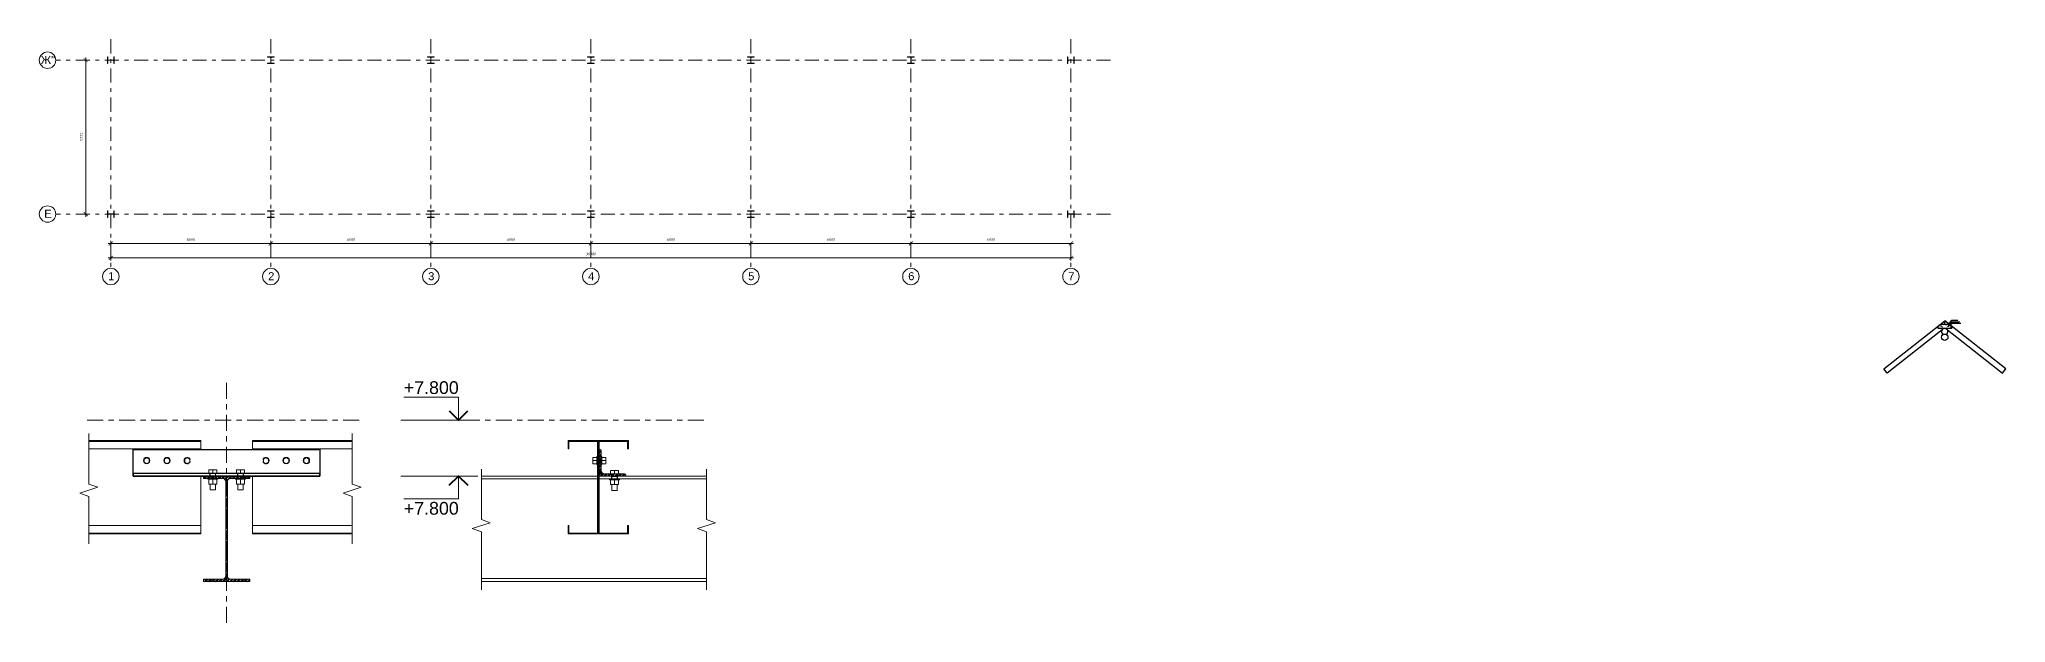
# Model space of a CAD drawing. Header units: millimetres. Extents: x -2648 to 2168491, y -277796 to 297800.
# Drawn here: x 10094 to 83824, y -22644 to -746 of the extents above; entities that cross this region are included whole.
import ezdxf
from ezdxf import colors
from ezdxf.entities.mleader import LeaderData, LeaderLine
from ezdxf.enums import TextEntityAlignment as Align
from ezdxf.math import Vec2, Vec3

# ---------------------------------------------------------------- set-up
doc = ezdxf.new("R2010")
doc.units = ezdxf.units.MM
for name, pattern in [('XKITLINE00', [0]), ('XKITLINE02', [4, 2, -2]), ('XKITLINE03', [6, 3, -1, 1, -1]), ('Штрихштриховая', [1093.611073, 529.166651, -211.666656, 141.111112, -211.666656])]:
    doc.linetypes.add(name, pattern=pattern)
doc.layers.get('0').update_dxf_attribs({"lineweight": 0})
doc.layers.get('Defpoints').update_dxf_attribs({"color": 252})
for name, color, linetype, lineweight in [('_0-(5)Anchors', 4, 'Continuous', 0), ('_0-Bolt', 1, 'Continuous', 0), ('Columns', 7, 'Continuous', 0), ('Dimension', 162, 'Continuous', 25), ('SD-Dim.+Lead.', 3, 'Continuous', 18), ('я_12', 1, 'Continuous', 20)]:
    doc.layers.add(name, color=color, linetype=linetype, lineweight=lineweight)
doc.layers.add('Axes', color=1, linetype='Continuous')
doc.layers.add('Grid', color=1, linetype='Continuous')
doc.styles.add('MARI 1', font='arial.ttf')
doc.styles.get("Standard").update_dxf_attribs({"font": 'arial.ttf'})
doc.styles.add('Лена', font='isocpeur.ttf', dxfattribs={"oblique": 10})
doc.dimstyles.new('S-100', dxfattribs={"dimscale": 100, "dimtxt": 1, "dimasz": 1.5, "dimexe": 1, "dimexo": 1, "dimgap": 1, "dimtad": 1, "dimdec": 0, "dimzin": 0, "dimdsep": 46, "dimtxsty": 'Лена', "dimblk": 'ARCHTICK', "dimcen": 2, "dimdle": 1, "dimclrd": 256, "dimclre": 256, "dimclrt": 256, "dimadec": 0, "dimazin": 0, "dimtfac": 1, "dimtdec": 0, "dimtmove": 1, "dimatfit": 2, "dimfxl": 1, "dimtolj": 1, "dimtzin": 0, "dimlwd": 20, "dimlwe": 20, "dimarcsym": 0})

# ---------------------------------------------------------------- blocks, each defined once
blk = doc.blocks.new('*U249')
at = {"layer": 'я_12', "linetype": 'Штрихштриховая'}
blk.add_line((0, 8594), (0, 0), dxfattribs=at)
at = {"layer": 'я_12', "linetype": 'Continuous', "ltscale": 5}
blk.add_circle((0, -308), 308, dxfattribs=at)
blk = doc.blocks.new('*U250')
at = {"layer": 'я_12', "linetype": 'Штрихштриховая'}
blk.add_line((39554, 0), (0, 0), dxfattribs=at)
at = {"layer": 'я_12', "linetype": 'Continuous', "ltscale": 5}
blk.add_circle((-308, 0), 308, dxfattribs=at)
blk = doc.blocks.new('*U186')
at = {"layer": 'Columns', "lineweight": -2, "ltscale": 100}
h = blk.add_hatch(color=256, dxfattribs=at)
h.dxf.hatch_style = 1
h.paths.add_polyline_path([(0, 123), (-124.5, 123), (-124.5, 111), (-20, 111, -0.4142136), (-4, 95), (-4, -95, -0.4142136), (-20, -111), (-124.5, -111), (-124.5, -123), (0, -123)])
h.paths.add_polyline_path([(124.5, 123), (0, 123), (0, -123), (124.5, -123), (124.5, -111), (20, -111, -0.4142136), (4, -95), (4, 95, -0.4142136), (20, 111), (124.5, 111)])
at = {"lineweight": -2, "ltscale": 100}
for p, q in [((-124.5, 0), (-124.5, 0)), ((124.5, 0), (124.5, 0))]:
    blk.add_line(p, q, dxfattribs=at)
at = {"layer": 'Columns'}
for p, q in [((-124.5, 123), (124.5, 123)), ((-124.5, 111), (-124.5, 123)), ((-124.5, 111), (-20, 111)), ((-4, -95), (-4, 95)), ((0, -123), (0, 123)), ((4, -95), (4, 95)), ((20, 111), (124.5, 111)), ((124.5, 111), (124.5, 123)), ((-124.5, -111), (-20, -111)), ((-124.5, -123), (-124.5, -111)), ((-124.5, -123), (124.5, -123)), ((20, -111), (124.5, -111)), ((124.5, -123), (124.5, -111))]:
    blk.add_line(p, q, dxfattribs=at)
for centre, start, end in [((-20, 95), 0, 90), ((20, 95), 90, 180), ((-20, -95), 270, 0), ((20, -95), 180, 270)]:
    blk.add_arc(centre, 16, start, end, dxfattribs=at)
blk = doc.blocks.new('_ArchTick')
at = {"color": 0, "linetype": 'ByBlock', "const_width": 0.15}
blk.add_lwpolyline([(-0.5, -0.5), (0.5, 0.5)], dxfattribs=at)
blk = doc.blocks.new('*D248')
at = {"layer": 'Defpoints', "color": 0, "lineweight": -2, "ltscale": 100, "transparency": 16777216}
for p in [(18774, -8253), (18774, -8411), (12774, -9032)]:
    blk.add_point(p, dxfattribs=at)
at = {"layer": 'Dimension', "lineweight": 20, "ltscale": 100, "transparency": 16777216}
for p, q in [((12674, -8411), (18874, -8411)), ((12774, -8511), (12774, -8311)), ((18774, -8353), (18774, -8511))]:
    blk.add_line(p, q, dxfattribs=at)
at = {"layer": 'Dimension', "lineweight": 20, "ltscale": 100, "transparency": 16777216, "xscale": 150, "yscale": 150, "zscale": 150, "rotation": 180}
blk.add_blockref('_ArchTick', (12774, -8411), dxfattribs=at)
at = {"layer": 'Dimension', "lineweight": 20, "ltscale": 100, "transparency": 16777216, "xscale": 150, "yscale": 150, "zscale": 150}
blk.add_blockref('_ArchTick', (18774, -8411), dxfattribs=at)
at = {"layer": 'Dimension', "lineweight": -2, "ltscale": 100, "transparency": 16777216, "insert": (15774, -8261), "char_height": 100, "attachment_point": 5, "style": 'Лена'}
blk.add_mtext('\\A1;6000', dxfattribs=at)
blk = doc.blocks.new('*D251')
at = {"layer": 'Defpoints', "color": 0, "lineweight": -2, "ltscale": 100, "transparency": 16777216}
for p in [(24774, -8253), (24774, -8411), (18774, -9032)]:
    blk.add_point(p, dxfattribs=at)
at = {"layer": 'Dimension', "lineweight": 20, "ltscale": 100, "transparency": 16777216}
for p, q in [((18674, -8411), (24874, -8411)), ((18774, -8511), (18774, -8311)), ((24774, -8353), (24774, -8511))]:
    blk.add_line(p, q, dxfattribs=at)
at = {"layer": 'Dimension', "lineweight": 20, "ltscale": 100, "transparency": 16777216, "xscale": 150, "yscale": 150, "zscale": 150, "rotation": 180}
blk.add_blockref('_ArchTick', (18774, -8411), dxfattribs=at)
at = {"layer": 'Dimension', "lineweight": 20, "ltscale": 100, "transparency": 16777216, "xscale": 150, "yscale": 150, "zscale": 150}
blk.add_blockref('_ArchTick', (24774, -8411), dxfattribs=at)
at = {"layer": 'Dimension', "lineweight": -2, "ltscale": 100, "transparency": 16777216, "insert": (21774, -8261), "char_height": 100, "attachment_point": 5, "style": 'Лена'}
blk.add_mtext('\\A1;6000', dxfattribs=at)
blk = doc.blocks.new('*D252')
at = {"layer": 'Defpoints', "color": 0, "lineweight": -2, "ltscale": 100, "transparency": 16777216}
for p in [(30774, -8253), (30774, -8411), (24774, -9032)]:
    blk.add_point(p, dxfattribs=at)
at = {"layer": 'Dimension', "lineweight": 20, "ltscale": 100, "transparency": 16777216}
for p, q in [((24674, -8411), (30874, -8411)), ((24774, -8511), (24774, -8311)), ((30774, -8353), (30774, -8511))]:
    blk.add_line(p, q, dxfattribs=at)
at = {"layer": 'Dimension', "lineweight": 20, "ltscale": 100, "transparency": 16777216, "xscale": 150, "yscale": 150, "zscale": 150, "rotation": 180}
blk.add_blockref('_ArchTick', (24774, -8411), dxfattribs=at)
at = {"layer": 'Dimension', "lineweight": 20, "ltscale": 100, "transparency": 16777216, "xscale": 150, "yscale": 150, "zscale": 150}
blk.add_blockref('_ArchTick', (30774, -8411), dxfattribs=at)
at = {"layer": 'Dimension', "lineweight": -2, "ltscale": 100, "transparency": 16777216, "insert": (27774, -8261), "char_height": 100, "attachment_point": 5, "style": 'Лена'}
blk.add_mtext('\\A1;6000', dxfattribs=at)
blk = doc.blocks.new('*D253')
at = {"layer": 'Defpoints', "color": 0, "lineweight": -2, "ltscale": 100, "transparency": 16777216}
for p in [(36774, -8253), (36774, -8411), (30774, -9032)]:
    blk.add_point(p, dxfattribs=at)
at = {"layer": 'Dimension', "lineweight": 20, "ltscale": 100, "transparency": 16777216}
for p, q in [((30674, -8411), (36874, -8411)), ((30774, -8511), (30774, -8311)), ((36774, -8353), (36774, -8511))]:
    blk.add_line(p, q, dxfattribs=at)
at = {"layer": 'Dimension', "lineweight": 20, "ltscale": 100, "transparency": 16777216, "xscale": 150, "yscale": 150, "zscale": 150, "rotation": 180}
blk.add_blockref('_ArchTick', (30774, -8411), dxfattribs=at)
at = {"layer": 'Dimension', "lineweight": 20, "ltscale": 100, "transparency": 16777216, "xscale": 150, "yscale": 150, "zscale": 150}
blk.add_blockref('_ArchTick', (36774, -8411), dxfattribs=at)
at = {"layer": 'Dimension', "lineweight": -2, "ltscale": 100, "transparency": 16777216, "insert": (33774, -8261), "char_height": 100, "attachment_point": 5, "style": 'Лена'}
blk.add_mtext('\\A1;6000', dxfattribs=at)
blk = doc.blocks.new('*D254')
at = {"layer": 'Defpoints', "color": 0, "lineweight": -2, "ltscale": 100, "transparency": 16777216}
for p in [(42774, -8253), (42774, -8411), (36774, -9032)]:
    blk.add_point(p, dxfattribs=at)
at = {"layer": 'Dimension', "lineweight": 20, "ltscale": 100, "transparency": 16777216}
for p, q in [((36674, -8411), (42874, -8411)), ((36774, -8511), (36774, -8311)), ((42774, -8353), (42774, -8511))]:
    blk.add_line(p, q, dxfattribs=at)
at = {"layer": 'Dimension', "lineweight": 20, "ltscale": 100, "transparency": 16777216, "xscale": 150, "yscale": 150, "zscale": 150, "rotation": 180}
blk.add_blockref('_ArchTick', (36774, -8411), dxfattribs=at)
at = {"layer": 'Dimension', "lineweight": 20, "ltscale": 100, "transparency": 16777216, "xscale": 150, "yscale": 150, "zscale": 150}
blk.add_blockref('_ArchTick', (42774, -8411), dxfattribs=at)
at = {"layer": 'Dimension', "lineweight": -2, "ltscale": 100, "transparency": 16777216, "insert": (39774, -8261), "char_height": 100, "attachment_point": 5, "style": 'Лена'}
blk.add_mtext('\\A1;6000', dxfattribs=at)
blk = doc.blocks.new('*D255')
at = {"layer": 'Defpoints', "color": 0, "lineweight": -2, "ltscale": 100, "transparency": 16777216}
for p in [(12013, -1531), (11835, -7306), (12013, -7306)]:
    blk.add_point(p, dxfattribs=at)
at = {"layer": 'Dimension', "lineweight": 20, "ltscale": 100, "transparency": 16777216}
for p, q in [((11835, -1431), (11835, -7406)), ((11913, -1531), (11735, -1531)), ((11913, -7306), (11735, -7306))]:
    blk.add_line(p, q, dxfattribs=at)
at = {"layer": 'Dimension', "lineweight": 20, "ltscale": 100, "transparency": 16777216, "xscale": 150, "yscale": 150, "zscale": 150}
for p, rotation in [((11835, -1531), 90), ((11835, -7306), 270)]:
    blk.add_blockref('_ArchTick', p, dxfattribs=dict(at, rotation=rotation))
at = {"layer": 'Dimension', "lineweight": -2, "ltscale": 100, "transparency": 16777216, "insert": (11685, -4418), "char_height": 100, "attachment_point": 5, "rotation": 90, "style": 'Лена'}
blk.add_mtext('\\A1;5775', dxfattribs=at)
blk = doc.blocks.new('*D256')
at = {"layer": 'Defpoints', "color": 0, "lineweight": -2, "ltscale": 100, "transparency": 16777216}
for p in [(12774, -8311), (48774, -8311), (48774, -8951)]:
    blk.add_point(p, dxfattribs=at)
at = {"layer": 'Dimension', "lineweight": 20, "ltscale": 100, "transparency": 16777216}
for p, q in [((12674, -8951), (48874, -8951)), ((12774, -8851), (12774, -9051)), ((48774, -8851), (48774, -9051))]:
    blk.add_line(p, q, dxfattribs=at)
at = {"layer": 'Dimension', "lineweight": 20, "ltscale": 100, "transparency": 16777216, "xscale": 150, "yscale": 150, "zscale": 150, "rotation": 180}
blk.add_blockref('_ArchTick', (12774, -8951), dxfattribs=at)
at = {"layer": 'Dimension', "lineweight": 20, "ltscale": 100, "transparency": 16777216, "xscale": 150, "yscale": 150, "zscale": 150}
blk.add_blockref('_ArchTick', (48774, -8951), dxfattribs=at)
at = {"layer": 'Dimension', "lineweight": -2, "ltscale": 100, "transparency": 16777216, "insert": (30774, -8801), "char_height": 100, "attachment_point": 5, "style": 'Лена'}
blk.add_mtext('\\A1;36000', dxfattribs=at)
blk = doc.blocks.new('*D257')
at = {"layer": 'Defpoints', "color": 0, "lineweight": -2, "ltscale": 100, "transparency": 16777216}
for p in [(42774, -8253), (48774, -8311), (48774, -8411)]:
    blk.add_point(p, dxfattribs=at)
at = {"layer": 'Dimension', "lineweight": 20, "ltscale": 100, "transparency": 16777216}
for p, q in [((42674, -8411), (48874, -8411)), ((42774, -8353), (42774, -8511)), ((48774, -8411), (48774, -8511))]:
    blk.add_line(p, q, dxfattribs=at)
at = {"layer": 'Dimension', "lineweight": 20, "ltscale": 100, "transparency": 16777216, "xscale": 150, "yscale": 150, "zscale": 150, "rotation": 180}
blk.add_blockref('_ArchTick', (42774, -8411), dxfattribs=at)
at = {"layer": 'Dimension', "lineweight": 20, "ltscale": 100, "transparency": 16777216, "xscale": 150, "yscale": 150, "zscale": 150}
blk.add_blockref('_ArchTick', (48774, -8411), dxfattribs=at)
at = {"layer": 'Dimension', "lineweight": -2, "ltscale": 100, "transparency": 16777216, "insert": (45774, -8261), "char_height": 100, "attachment_point": 5, "style": 'Лена'}
blk.add_mtext('\\A1;6000', dxfattribs=at)
blk = doc.blocks.new('level')
at = {"color": 7, "lineweight": 0}
blk.add_line((320, 0), (-949, 0), dxfattribs=at)
blk.add_lwpolyline([(0, 0), (0, 378), (-901, 378)], dxfattribs=at)
at = {"color": 7, "lineweight": 40}
blk.add_lwpolyline([(-152, 152), (0, 0), (152, 152)], dxfattribs=at)
blk = doc.blocks.new('_None')

msp = doc.modelspace()

# ---------------------------------------------------------------- hatches: boundary and pattern name
at = {"lineweight": -2, "ltscale": 100}
h = msp.add_hatch(dxfattribs=at)
h.set_pattern_fill('ANSI32', color=1, scale=10)
h.set_pattern_definition([(45, (-1331508.85, 107752.02), (-67.351921, 67.351921), []), (45, (-1331463.945, 107752.02), (-67.351921, 67.351921), [])])
h.paths.add_polyline_path([(32041.3, -17057.9), (31281.3, -17057.9, -0.4142136), (31161.3, -16937.9), (31161.3, -16177.9, 0.4142136), (31121.3, -16137.9), (31081.3, -16137.9), (31081.3, -17137.9), (32081.3, -17137.9), (32081.3, -17097.9, 0.4142136)])
h = msp.add_hatch(dxfattribs=at)
h.set_pattern_fill('ANSI32', color=253, scale=10)
h.set_pattern_definition([(45, (-1356540.09, 107752.02), (-67.351921, 67.351921), []), (45, (-1356495.19, 107752.02), (-67.351921, 67.351921), [])])
edge = h.paths.add_edge_path()
edge.add_line((17264.4, -21007.9), (17794.4, -21007.9))
edge.add_line((17794.4, -21007.9), (17984.4, -21007.9))
edge.add_line((17984.4, -21007.9), (17984.4, -21097.9))
edge.add_line((17984.4, -21097.9), (17794.4, -21097.9))
edge.add_line((17794.4, -21097.9), (16594.4, -21097.9))
edge.add_line((16594.4, -21097.9), (16244.4, -21097.9))
edge.add_line((16244.4, -21097.9), (16244.4, -21007.9))
edge.add_line((16244.4, -21007.9), (16594.4, -21007.9))
edge.add_line((16594.4, -21007.9), (16964.4, -21007.9))
edge.add_line((16964.4, -21007.9), (17010.3, -20998.7))
edge.add_arc((16964.4, -20887.9), 120, 292.5, 337.5)
edge.add_line((17075.2, -20933.8), (17084.4, -20887.9))
edge.add_line((17084.4, -20887.9), (17084.4, -17347.9))
edge.add_line((17084.4, -17347.9), (17075.2, -17301.9))
edge.add_arc((16964.4, -17347.9), 120, 22.5, 67.5)
edge.add_line((17010.3, -17237), (16964.4, -17227.9))
edge.add_line((16964.4, -17227.9), (16594.4, -17227.9))
edge.add_line((16594.4, -17227.9), (16244.4, -17227.9))
edge.add_line((16244.4, -17227.9), (16244.4, -17137.9))
edge.add_line((16244.4, -17137.9), (16624.4, -17137.9))
edge.add_line((16624.4, -17137.9), (17764.4, -17137.9))
edge.add_line((17764.4, -17137.9), (17984.4, -17137.9))
edge.add_line((17984.4, -17137.9), (17984.4, -17227.9))
edge.add_line((17984.4, -17227.9), (17794.4, -17227.9))
edge.add_line((17794.4, -17227.9), (17264.4, -17227.9))
edge.add_line((17264.4, -17227.9), (17218.4, -17237))
edge.add_arc((17264.4, -17347.9), 120, 112.5, 157.5)
edge.add_line((17153.5, -17301.9), (17144.4, -17347.9))
edge.add_line((17144.4, -17347.9), (17144.4, -20887.9))
edge.add_line((17144.4, -20887.9), (17153.5, -20933.8))
edge.add_arc((17264.4, -20887.9), 120, 202.5, 247.5)
edge.add_line((17218.4, -20998.7), (17264.4, -21007.9))

# ---------------------------------------------------------------- linework, layer by layer
msp.add_line((81538.9, -11440.4), (81538.9, -11313), dxfattribs=at)
at = {"color": 1, "linetype": 'XKITLINE03', "ltscale": 200}
msp.add_line((17114.4, -22643.7), (17114.4, -13557.5), dxfattribs=at)
at = {"color": 7, "linetype": 'XKITLINE03', "ltscale": 200}
for p, q in [((22089.9, -15037.9), (11708.6, -15037.9)), ((35016, -15037.9), (26537.1, -15037.9))]:
    msp.add_line(p, q, dxfattribs=at)
at = {"color": 1}
for p, q in [((31081.3, -17137.9), (31081.3, -16137.9)), ((31081.3, -16137.9), (31121.3, -16137.9)), ((31161.3, -16177.9), (31161.3, -16937.9)), ((31081.3, -17137.9), (32081.3, -17137.9)), ((32041.3, -17057.9), (31281.3, -17057.9)), ((32081.3, -17137.9), (32081.3, -17097.9))]:
    msp.add_line(p, q, dxfattribs=at)
at = {"color": 253, "lineweight": 0}
for p, q in [((16244.4, -17227.9), (16244.4, -17137.9)), ((16244.4, -17137.9), (16624.4, -17137.9)), ((16244.4, -17227.9), (16594.4, -17227.9)), ((16594.4, -17227.9), (16964.4, -17227.9)), ((16624.4, -17137.9), (17764.4, -17137.9)), ((17010.3, -17237), (16964.4, -17227.9)), ((17084.4, -17347.9), (17075.2, -17301.9)), ((17084.4, -17347.9), (17084.4, -20887.9)), ((17153.5, -17301.9), (17144.4, -17347.9)), ((17144.4, -17347.9), (17144.4, -20887.9)), ((17264.4, -17227.9), (17218.4, -17237)), ((17264.4, -17227.9), (17794.4, -17227.9)), ((17764.4, -17137.9), (17984.4, -17137.9)), ((17794.4, -17227.9), (17984.4, -17227.9)), ((17984.4, -17137.9), (17984.4, -17227.9)), ((32181.8, -17137.9), (26667.4, -17137.9)), ((29821.8, -17247.9), (26667.4, -17247.9)), ((35123, -17247.9), (29821.8, -17247.9)), ((35123, -17137.9), (32181.8, -17137.9)), ((16244.4, -21007.9), (16594.4, -21007.9)), ((16244.4, -21007.9), (16244.4, -21097.9)), ((16244.4, -21097.9), (16594.4, -21097.9)), ((16594.4, -21007.9), (16964.4, -21007.9)), ((16594.4, -21097.9), (17794.4, -21097.9)), ((16964.4, -21007.9), (17010.3, -20998.7)), ((17075.2, -20933.8), (17084.4, -20887.9)), ((17144.4, -20887.9), (17153.5, -20933.8)), ((17218.4, -20998.7), (17264.4, -21007.9)), ((17264.4, -21007.9), (17794.4, -21007.9)), ((17794.4, -21007.9), (17984.4, -21007.9)), ((17794.4, -21097.9), (17984.4, -21097.9)), ((17984.4, -21097.9), (17984.4, -21007.9)), ((35123, -20987.9), (26667.4, -20987.9)), ((35123, -21097.9), (26667.4, -21097.9))]:
    msp.add_line(p, q, dxfattribs=at)
at = {"lineweight": -2, "ltscale": 100}
for points in [[(81500.6, -11598), (79377.6, -13272.7), (79253.8, -13115.7), (81538.9, -11313)], [(81577.2, -11598), (83700.2, -13272.7), (83824.1, -13115.7), (81538.9, -11313)]]:
    msp.add_lwpolyline(points, dxfattribs=at)
msp.add_lwpolyline([(81390.4, -11440.4), (81687.3, -11440.4), (81788.9, -11519.2), (81788.9, -11598), (81288.9, -11598), (81288.9, -11519.2)], close=True, dxfattribs=at)
at = {"color": 5, "lineweight": 0}
for points in [[(11954, -15548.2), (11954, -17437.9), (12281.7, -17559.6), (11610, -17779), (11954, -17904.1), (11954, -19687.7)], [(21828.6, -15548.2), (21828.6, -17437.9), (22156.2, -17559.6), (21484.6, -17779), (21828.6, -17904.1), (21828.6, -19687.7)]]:
    msp.add_lwpolyline(points, dxfattribs=at)
at = {"color": 253, "lineweight": 0}
for points in [[(26667.4, -16878.2), (26667.4, -18767.9), (26995, -18889.6), (26323.4, -19109), (26667.4, -19234.1), (26667.4, -21404.4)], [(35114.8, -16878.2), (35114.8, -18767.9), (35442.5, -18889.6), (34770.8, -19109), (35114.8, -19234.1), (35114.8, -21404.4)]]:
    msp.add_lwpolyline(points, dxfattribs=at)
at = {"lineweight": -2, "ltscale": 100}
for centre, radius in [((81330.9, -11565.8), 3), ((81401.5, -11473.9), 3), ((81414.9, -11520.1), 7), ((81459.5, -11562.4), 3), ((81491.5, -11473.9), 3), ((81586.3, -11473.9), 3), ((81618.3, -11562.4), 3), ((81663, -11520.1), 7), ((81676.4, -11473.9), 3), ((81746.9, -11565.8), 3), ((81538.9, -11929.2), 120)]:
    msp.add_circle(centre, radius, dxfattribs=at)
msp.add_arc((81538.9, -11718), 120, 298.351278, 241.648722, dxfattribs=at)
at = {"color": 1}
for centre, radius, start, end in [((31121.3, -16177.9), 40, 0, 90), ((31281.3, -16937.9), 120, 180, 270), ((32041.3, -17097.9), 40, 0, 90)]:
    msp.add_arc(centre, radius, start, end, dxfattribs=at)
at = {"color": 253, "lineweight": 0}
for centre, start, end in [((16964.4, -17347.9), 22.5, 67.5), ((17264.4, -17347.9), 112.5, 157.5), ((16964.4, -20887.9), 292.5, 337.5), ((17264.4, -20887.9), 202.5, 247.5)]:
    msp.add_arc(centre, 120, start, end, dxfattribs=at)
at = {"layer": '_0-(5)Anchors', "color": 5, "lineweight": 0}
for p, q in [((11954, -15807.9), (16144.4, -15807.9)), ((11954, -15837.4), (16144.4, -15837.4)), ((11954, -16117.9), (16144.4, -16117.9)), ((16144.4, -15807.9), (16144.4, -16137.9)), ((18084.4, -15807.9), (18084.4, -16137.9)), ((18084.4, -15807.9), (21828.6, -15807.9)), ((18084.4, -15837.4), (21828.6, -15837.4)), ((18084.4, -16117.9), (21828.6, -16117.9)), ((29921.8, -15807.9), (29921.8, -16117.9)), ((31051.8, -15807.9), (29921.8, -15807.9)), ((31051.8, -15807.9), (29921.8, -15807.9)), ((29921.8, -16117.9), (29921.8, -15807.9)), ((29921.8, -15807.9), (31051.8, -15807.9)), ((29921.8, -16117.9), (29951.3, -16117.9)), ((29951.3, -16117.9), (29921.8, -16117.9)), ((29951.3, -16117.9), (29951.3, -15837.4)), ((29951.3, -15837.4), (31022.3, -15837.4)), ((31022.3, -15837.4), (29951.3, -15837.4)), ((29951.3, -15837.4), (29951.3, -16117.9)), ((31022.3, -15837.4), (31022.3, -19278.4)), ((31022.3, -19278.4), (31022.3, -15837.4)), ((31051.8, -15807.9), (31051.8, -19307.9)), ((32181.8, -15807.9), (31051.8, -15807.9)), ((31051.8, -19307.9), (31051.8, -15807.9)), ((31051.8, -19307.9), (31051.8, -15807.9)), ((31051.8, -15807.9), (32181.8, -15807.9)), ((32181.8, -15807.9), (31051.8, -15807.9)), ((31051.8, -15807.9), (31051.8, -19307.9)), ((31051.8, -15917.9), (31051.8, -19307.9)), ((31051.8, -19307.9), (31051.8, -15917.9)), ((31081.3, -19278.4), (31081.3, -15837.4)), ((31081.3, -15837.4), (32152.3, -15837.4)), ((32152.3, -15837.4), (31081.3, -15837.4)), ((31081.3, -15837.4), (31081.3, -19278.4)), ((32152.3, -15837.4), (32152.3, -16117.9)), ((32152.3, -16117.9), (32152.3, -15837.4)), ((32152.3, -16117.9), (32181.8, -16117.9)), ((32181.8, -16117.9), (32152.3, -16117.9)), ((32181.8, -16117.9), (32181.8, -15807.9)), ((32181.8, -15807.9), (32181.8, -16117.9)), ((16144.4, -17137.9), (16144.4, -18347.9)), ((18084.4, -17137.9), (18084.4, -18347.9)), ((16144.4, -18347.9), (16144.4, -19307.9)), ((18084.4, -18347.9), (18084.4, -19307.9)), ((11954, -18997.9), (16144.4, -18997.9)), ((18084.4, -18997.9), (21828.6, -18997.9)), ((29951.3, -18997.9), (29921.8, -18997.9)), ((29921.8, -18997.9), (29921.8, -19307.9)), ((29921.8, -19307.9), (29921.8, -18997.9)), ((29921.8, -18997.9), (29951.3, -18997.9)), ((29951.3, -19278.4), (29951.3, -18997.9)), ((29951.3, -18997.9), (29951.3, -19278.4)), ((32181.8, -18997.9), (32152.3, -18997.9)), ((32152.3, -18997.9), (32152.3, -19278.4)), ((32152.3, -19278.4), (32152.3, -18997.9)), ((32152.3, -18997.9), (32181.8, -18997.9)), ((32181.8, -19307.9), (32181.8, -18997.9)), ((32181.8, -18997.9), (32181.8, -19307.9)), ((11954, -19278.4), (16144.4, -19278.4)), ((16144.4, -19307.9), (11954, -19307.9)), ((18084.4, -19278.4), (21828.6, -19278.4)), ((21828.6, -19307.9), (18084.4, -19307.9)), ((29921.8, -19307.9), (31051.8, -19307.9)), ((31051.8, -19307.9), (29921.8, -19307.9)), ((31022.3, -19278.4), (29951.3, -19278.4)), ((29951.3, -19278.4), (31022.3, -19278.4)), ((31051.8, -19307.9), (32181.8, -19307.9)), ((32181.8, -19307.9), (31051.8, -19307.9)), ((32152.3, -19278.4), (31081.3, -19278.4)), ((31081.3, -19278.4), (32152.3, -19278.4))]:
    msp.add_line(p, q, dxfattribs=at)
at = {"layer": '_0-Bolt', "color": 6, "linetype": 'Continuous', "lineweight": 0}
for p, q in [((14024.4, -16503), (14119.4, -16448.2)), ((14024.4, -16612.7), (14024.4, -16503)), ((14119.4, -16667.6), (14024.4, -16612.7)), ((14119.4, -16448.2), (14214.4, -16503)), ((14214.4, -16612.7), (14119.4, -16667.6)), ((14214.4, -16503), (14214.4, -16612.7)), ((14784.4, -16503), (14879.4, -16448.2)), ((14784.4, -16612.7), (14784.4, -16503)), ((14879.4, -16667.6), (14784.4, -16612.7)), ((14879.4, -16448.2), (14974.4, -16503)), ((14974.4, -16612.7), (14879.4, -16667.6)), ((14974.4, -16503), (14974.4, -16612.7)), ((15544.4, -16503), (15639.4, -16448.2)), ((15544.4, -16612.7), (15544.4, -16503)), ((15639.4, -16667.6), (15544.4, -16612.7)), ((15639.4, -16448.2), (15734.4, -16503)), ((15734.4, -16612.7), (15639.4, -16667.6)), ((15734.4, -16503), (15734.4, -16612.7)), ((18589.4, -16448.2), (18494.4, -16503)), ((18494.4, -16503), (18494.4, -16612.7)), ((18494.4, -16612.7), (18589.4, -16667.6)), ((18684.4, -16503), (18589.4, -16448.2)), ((18589.4, -16667.6), (18684.4, -16612.7)), ((18684.4, -16612.7), (18684.4, -16503)), ((19349.4, -16448.2), (19254.4, -16503)), ((19254.4, -16503), (19254.4, -16612.7)), ((19254.4, -16612.7), (19349.4, -16667.6)), ((19444.4, -16503), (19349.4, -16448.2)), ((19349.4, -16667.6), (19444.4, -16612.7)), ((19444.4, -16612.7), (19444.4, -16503)), ((20109.4, -16448.2), (20014.4, -16503)), ((20014.4, -16503), (20014.4, -16612.7)), ((20014.4, -16612.7), (20109.4, -16667.6)), ((20204.4, -16503), (20109.4, -16448.2)), ((20109.4, -16667.6), (20204.4, -16612.7)), ((20204.4, -16612.7), (20204.4, -16503))]:
    msp.add_line(p, q, dxfattribs=at)
at = {"layer": '_0-Bolt', "color": 6, "lineweight": 0}
for p, q in [((16444.4, -16907.9), (16444.4, -17037.9)), ((16444.4, -16907.9), (16744.4, -16907.9)), ((16594.4, -16907.9), (16594.4, -17037.9)), ((16744.4, -17037.9), (16744.4, -16907.9)), ((17484.4, -17037.9), (17484.4, -16907.9)), ((17784.4, -16907.9), (17484.4, -16907.9)), ((17634.4, -16907.9), (17634.4, -17037.9)), ((17784.4, -16907.9), (17784.4, -17037.9)), ((31511.3, -16927.9), (31511.3, -17057.9)), ((31511.3, -16927.9), (31811.3, -16927.9)), ((31661.3, -16927.9), (31661.3, -17057.9)), ((31811.3, -17057.9), (31811.3, -16927.9)), ((16409.4, -17227.9), (16779.4, -17227.9)), ((16409.4, -17227.9), (16409.4, -17257.9)), ((16409.4, -17257.9), (16779.4, -17257.9)), ((16444.4, -17037.9), (16744.4, -17037.9)), ((16444.4, -17257.9), (16444.4, -17437.9)), ((16444.4, -17437.9), (16744.4, -17437.9)), ((16484.4, -17037.9), (16484.4, -17227.9)), ((16484.4, -17137.9), (16489.7, -17137.9)), ((16484.4, -17137.9), (16704.4, -17137.9)), ((16489.7, -17137.9), (16494.4, -17137.9)), ((16494.4, -17227.9), (16494.4, -17037.9)), ((16494.4, -17437.9), (16494.4, -17657.9)), ((16494.4, -17657.9), (16694.4, -17657.9)), ((16594.4, -17257.9), (16594.4, -17437.9)), ((16694.4, -17227.9), (16694.4, -17037.9)), ((16694.4, -17137.9), (16699, -17137.9)), ((16694.4, -17437.9), (16694.4, -17657.9)), ((16699, -17137.9), (16704.4, -17137.9)), ((16704.4, -17137.9), (16699, -17137.9)), ((16704.4, -17227.9), (16704.4, -17037.9)), ((16744.4, -17437.9), (16744.4, -17257.9)), ((16779.4, -17227.9), (16779.4, -17257.9)), ((17819.4, -17227.9), (17449.4, -17227.9)), ((17449.4, -17227.9), (17449.4, -17257.9)), ((17819.4, -17257.9), (17449.4, -17257.9)), ((17784.4, -17037.9), (17484.4, -17037.9)), ((17484.4, -17437.9), (17484.4, -17257.9)), ((17784.4, -17437.9), (17484.4, -17437.9)), ((17524.4, -17227.9), (17524.4, -17037.9)), ((17529.7, -17137.9), (17524.4, -17137.9)), ((17524.4, -17137.9), (17529.7, -17137.9)), ((17744.4, -17137.9), (17524.4, -17137.9)), ((17534.4, -17137.9), (17529.7, -17137.9)), ((17534.4, -17227.9), (17534.4, -17037.9)), ((17534.4, -17437.9), (17534.4, -17657.9)), ((17734.4, -17657.9), (17534.4, -17657.9)), ((17634.4, -17257.9), (17634.4, -17437.9)), ((17734.4, -17227.9), (17734.4, -17037.9)), ((17739, -17137.9), (17734.4, -17137.9)), ((17734.4, -17437.9), (17734.4, -17657.9)), ((17744.4, -17137.9), (17739, -17137.9)), ((17744.4, -17037.9), (17744.4, -17227.9)), ((17784.4, -17257.9), (17784.4, -17437.9)), ((17819.4, -17227.9), (17819.4, -17257.9)), ((31476.3, -17247.9), (31846.3, -17247.9)), ((31476.3, -17247.9), (31476.3, -17277.9)), ((31476.3, -17277.9), (31846.3, -17277.9)), ((31511.3, -17057.9), (31811.3, -17057.9)), ((31511.3, -17277.9), (31511.3, -17457.9)), ((31511.3, -17457.9), (31811.3, -17457.9)), ((31551.3, -17057.9), (31551.3, -17247.9)), ((31551.3, -17157.9), (31556.7, -17157.9)), ((31551.3, -17157.9), (31771.3, -17157.9)), ((31556.7, -17157.9), (31561.3, -17157.9)), ((31561.3, -17247.9), (31561.3, -17057.9)), ((31561.3, -17457.9), (31561.3, -17677.9)), ((31561.3, -17677.9), (31761.3, -17677.9)), ((31661.3, -17277.9), (31661.3, -17457.9)), ((31761.3, -17247.9), (31761.3, -17057.9)), ((31761.3, -17157.9), (31766, -17157.9)), ((31761.3, -17457.9), (31761.3, -17677.9)), ((31766, -17157.9), (31771.3, -17157.9)), ((31771.3, -17157.9), (31766, -17157.9)), ((31771.3, -17247.9), (31771.3, -17057.9)), ((31811.3, -17457.9), (31811.3, -17277.9)), ((31846.3, -17247.9), (31846.3, -17277.9))]:
    msp.add_line(p, q, dxfattribs=at)
at = {"layer": '_0-Bolt', "color": 6, "linetype": 'XKITLINE00', "lineweight": 0}
for p, q in [((30844.8, -16437.9), (30844.8, -16677.9)), ((30992.8, -16437.9), (30844.8, -16437.9)), ((30992.8, -16557.9), (30844.8, -16557.9)), ((30844.8, -16677.9), (30992.8, -16677.9)), ((30992.8, -16407.9), (30992.8, -16707.9)), ((31022.8, -16407.9), (30992.8, -16407.9)), ((31022.8, -16707.9), (30992.8, -16707.9)), ((31001.8, -16407.9), (31001.8, -16707.9)), ((31001.8, -16407.9), (31002.3, -16407.9)), ((31001.8, -16707.9), (31002.3, -16707.9)), ((31161.3, -16407.9), (31191.3, -16407.9)), ((31161.3, -16707.9), (31191.3, -16707.9)), ((31182.3, -16407.9), (31181.8, -16407.9)), ((31182.3, -16707.9), (31181.8, -16707.9)), ((31182.3, -16407.9), (31182.3, -16707.9)), ((31191.3, -16407.9), (31191.3, -16707.9)), ((31191.3, -16437.9), (31339.3, -16437.9)), ((31191.3, -16557.9), (31339.3, -16557.9)), ((31339.3, -16677.9), (31191.3, -16677.9)), ((31339.3, -16437.9), (31339.3, -16677.9))]:
    msp.add_line(p, q, dxfattribs=at)
at = {"layer": '_0-Bolt', "color": 6, "linetype": 'XKITLINE02', "lineweight": 0}
for p, q in [((31002.3, -16407.9), (31031.8, -16407.9)), ((31002.3, -16707.9), (31031.8, -16707.9)), ((31022.8, -16407.9), (31022.8, -16707.9)), ((31022.8, -16467.9), (31152.3, -16467.9)), ((31022.8, -16647.9), (31152.3, -16647.9)), ((31031.8, -16407.9), (31031.8, -16707.9)), ((31161.3, -16467.9), (31031.8, -16467.9)), ((31031.8, -16477.9), (31131.3, -16477.9)), ((31031.8, -16637.9), (31131.3, -16637.9)), ((31161.3, -16647.9), (31031.8, -16647.9)), ((31052.3, -16472.3), (31052.3, -16467.9)), ((31052.3, -16467.9), (31052.3, -16647.9)), ((31052.8, -16477.9), (31052.8, -16637.9)), ((31152.3, -16477.9), (31052.8, -16477.9)), ((31152.3, -16637.9), (31052.8, -16637.9)), ((31131.3, -16477.9), (31131.3, -16637.9)), ((31131.8, -16472.3), (31131.8, -16467.9)), ((31131.8, -16467.9), (31131.8, -16647.9)), ((31152.3, -16407.9), (31152.3, -16707.9)), ((31181.8, -16407.9), (31152.3, -16407.9)), ((31181.8, -16707.9), (31152.3, -16707.9)), ((31161.3, -16407.9), (31161.3, -16707.9))]:
    msp.add_line(p, q, dxfattribs=at)
at = {"layer": '_0-Bolt', "color": 6, "linetype": 'Continuous', "lineweight": 0}
for centre, start, end in [((14119.4, -16557.9), 90, 270), ((14119.4, -16557.9), 270, 90), ((14879.4, -16557.9), 90, 270), ((14879.4, -16557.9), 270, 90), ((15639.4, -16557.9), 18.74091, 341.25909), ((18589.4, -16557.9), 198.74091, 161.25909), ((19349.4, -16557.9), 90, 270), ((19349.4, -16557.9), 270, 90), ((20109.4, -16557.9), 90, 270), ((20109.4, -16557.9), 270, 90)]:
    msp.add_arc(centre, 120, start, end, dxfattribs=at)
at = {"layer": 'Dimension', "color": 1, "lineweight": -2, "ltscale": 100}
for points in [[(13614.4, -16137.9), (20614.4, -16137.9), (20614.4, -17137.9), (13614.4, -17137.9)], [(13614.4, -16137.9), (20614.4, -16137.9), (20614.4, -17137.9), (13614.4, -17137.9)], [(13614.4, -17137.9), (20614.4, -17137.9), (20614.4, -17037.9), (13614.4, -17037.9)]]:
    msp.add_lwpolyline(points, close=True, dxfattribs=at)

# ---------------------------------------------------------------- block references
at = {"layer": 'Axes', "lineweight": -2, "ltscale": 100}
for name, p in [('*U250', (10709.7, -1530.9)), ('*U249', (12774.4, -9340.6)), ('*U249', (18774.4, -9340.6)), ('*U249', (24774.4, -9340.6)), ('*U249', (30774.4, -9340.6)), ('*U249', (36774.4, -9340.6)), ('*U249', (42774.4, -9340.6)), ('*U249', (48774.4, -9340.6)), ('*U250', (10709.7, -7305.9))]:
    msp.add_blockref(name, p, dxfattribs=at)
at = {"layer": 'Columns', "lineweight": -2, "rotation": 90}
for p in [(12774.4, -1530.9), (48774.4, -1530.9), (12774.4, -7305.9), (48774.4, -7305.9)]:
    msp.add_blockref('*U186', p, dxfattribs=at)
at = {"layer": 'Columns', "lineweight": -2}
for p in [(18774.4, -1530.9), (24774.4, -1530.9), (30774.4, -1530.9), (36774.4, -1530.9), (42774.4, -1530.9), (18774.4, -7305.9), (24774.4, -7305.9), (30774.4, -7305.9), (36774.4, -7305.9), (42774.4, -7305.9)]:
    msp.add_blockref('*U186', p, dxfattribs=at)
at = {"layer": 'SD-Dim.+Lead.', "color": 7, "linetype": 'Continuous', "lineweight": 9, "xscale": 2.275, "yscale": 2.275, "zscale": 2.275}
msp.add_blockref('level', (25809.5, -15037.9), dxfattribs=at)
at = {"layer": 'SD-Dim.+Lead.', "color": 7, "linetype": 'Continuous', "lineweight": 9, "xscale": -2.275, "yscale": 2.275, "zscale": 2.275, "rotation": 180}
msp.add_blockref('level', (25809.5, -17137.9), dxfattribs=at)

# ---------------------------------------------------------------- texts
at = {"layer": 'Axes'}
for s, p in [('Ж"', (10416.5, -1670.7)), ('Е', (10416.5, -7445.7)), ('1', (12789.2, -9788.4)), ('2', (18789.2, -9788.4)), ('3', (24789.2, -9788.4)), ('4', (30789.2, -9788.4)), ('5', (36789.2, -9788.4)), ('6', (42789.2, -9788.4)), ('7', (48789.2, -9788.4))]:
    msp.add_text(s, height=300, dxfattribs=at).set_placement(p, align=Align.CENTER)
at = {"layer": 'Grid', "color": 7, "lineweight": 0, "style": 'MARI 1'}
for p in [(23760.7, -14058.4), (23760.7, -18588.9)]:
    msp.add_text('+7.800', height=477.75, dxfattribs=at).set_placement(p)

# ---------------------------------------------------------------- dimensions: what is measured, and where the dimension line sits
at = {"layer": 'Dimension', "color": 1, "lineweight": -2, "ltscale": 100}
dim = msp.add_linear_dim(base=(11835.3, -7305.9), p1=(12013.3, -1530.9), p2=(12013.3, -7305.9), angle=90, dimstyle='S-100', override={"dimtxsty": 'Лена', "dimatfit": 3, "dimfxlon": 1}, dxfattribs=at)
dim.commit()
dim.dimension.update_dxf_attribs({"geometry": '*D255', "text_midpoint": (11685.3, -4418.4)})
for base, p1, p2, picture, middle in [((18774.4, -8410.7), (12774.4, -9032.2), (18774.4, -8253.5), '*D248', (15774.4, -8260.7)), ((48774.4, -8951.5), (12774.4, -8310.7), (48774.4, -8310.7), '*D256', (30774.4, -8801.5)), ((24774.4, -8410.7), (18774.4, -9032.2), (24774.4, -8253.5), '*D251', (21774.4, -8260.7)), ((30774.4, -8410.7), (24774.4, -9032.2), (30774.4, -8253.5), '*D252', (27774.4, -8260.7)), ((36774.4, -8410.7), (30774.4, -9032.2), (36774.4, -8253.5), '*D253', (33774.4, -8260.7)), ((42774.4, -8410.7), (36774.4, -9032.2), (42774.4, -8253.5), '*D254', (39774.4, -8260.7)), ((48774.4, -8410.7), (42774.4, -8253.5), (48774.4, -8310.7), '*D257', (45774.4, -8260.7))]:
    dim = msp.add_linear_dim(base=base, p1=p1, p2=p2, dimstyle='S-100', override={"dimtxsty": 'Лена', "dimatfit": 3, "dimfxlon": 1}, dxfattribs=at)
    dim.commit()
    dim.dimension.update_dxf_attribs({"geometry": picture, "text_midpoint": middle})

# ---------------------------------------------------------------- leaders
at = {"lineweight": -2, "ltscale": 100}
ml = msp.add_multileader_mtext('Standard', dxfattribs=at)
ml.set_content('Шпилька d=14мм - 2шт.', color=256, style='Лена')
ml.set_leader_properties()
ml.set_arrow_properties(name='NONE')
ml.build(insert=Vec2(0, 0))
ml.multileader.update_dxf_attribs({"text_left_attachment_type": 6, "text_right_attachment_type": 6})
ctx = ml.context
ctx.base_point, ctx.char_height, ctx.plane_origin = Vec3(81823.8, -11404), 20, Vec3(81703.2, -11553.5)
ctx.left_attachment, ctx.right_attachment = 6, 6
notes = []
notes.append((ctx, [(0, (1, 1, 0), (81815.8, -11404), (1, 0), 8, [(0, [(81667.1, -11514.5)], 0, [])])]))
ctx.mtext.insert, ctx.mtext.flow_direction = Vec3(81825.8, -11380), 5
ml = msp.add_multileader_mtext('Standard', dxfattribs=at)
ml.set_content('Гвозди d=4мм - 8шт.', color=256, style='Лена')
ml.set_leader_properties()
ml.set_arrow_properties(name='NONE')
ml.build(insert=Vec2(0, 0))
ml.multileader.update_dxf_attribs({"text_left_attachment_type": 6, "text_right_attachment_type": 6})
ctx = ml.context
ctx.base_point, ctx.char_height, ctx.plane_origin = Vec3(81815.8, -11347.4), 20, Vec3(81695.3, -11496.9)
ctx.left_attachment, ctx.right_attachment = 6, 6
notes.append((ctx, [(0, (1, 1, 0), (81807.8, -11347.4), (1, 0), 8, [(0, [(81678.9, -11472.2)], 0, [])])]))
ctx.mtext.insert, ctx.mtext.flow_direction = Vec3(81817.8, -11323.4), 5
ml = msp.add_multileader_mtext('Standard', dxfattribs=at)
ml.set_content('Накладка 50х150', color=256, style='Лена')
ml.set_leader_properties()
ml.set_arrow_properties(name='NONE')
ml.build(insert=Vec2(0, 0))
ml.multileader.update_dxf_attribs({"text_left_attachment_type": 6, "text_right_attachment_type": 6})
ctx = ml.context
ctx.base_point, ctx.char_height, ctx.plane_origin = Vec3(81807.9, -11290.9), 20, Vec3(81687.3, -11440.4)
ctx.left_attachment, ctx.right_attachment = 6, 6
notes.append((ctx, [(0, (1, 1, 0), (81799.9, -11290.9), (1, 0), 8, [(0, [(81687.3, -11440.4)], 0, [])])]))
ctx.mtext.insert, ctx.mtext.flow_direction = Vec3(81809.9, -11266.9), 5
for ctx, leaders in notes:
    for number, flags, end, landing, length, lines in leaders:
        leader = LeaderData()
        leader.index, (leader.has_last_leader_line, leader.has_dogleg_vector, leader.attachment_direction) = number, flags
        leader.last_leader_point, leader.dogleg_vector, leader.dogleg_length = Vec3(end), Vec3(landing), length
        for number, points, colour, breaks in lines:
            line = LeaderLine()
            line.index, line.vertices, line.color, line.breaks = number, Vec3.list(points), colors.encode_raw_color(colour), breaks
            leader.lines.append(line)
        ctx.leaders.append(leader)

doc.saveas('drawing.dxf')
